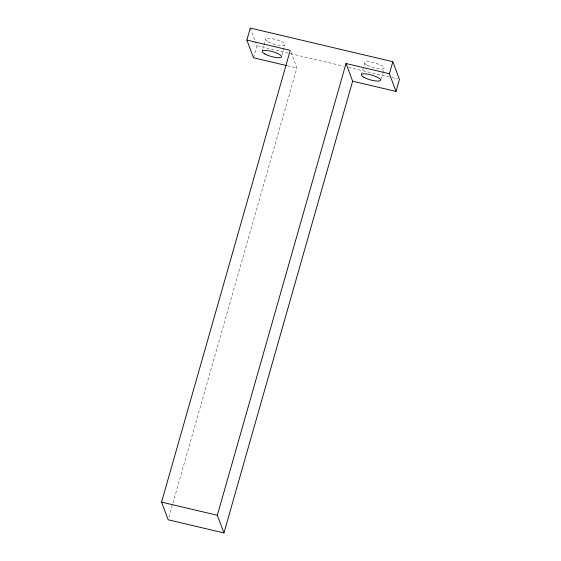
<?xml version="1.0" encoding="UTF-8"?>
<svg xmlns="http://www.w3.org/2000/svg" width="561" height="561" viewBox="0 0 561 561"><rect width="100%" height="100%" fill="white"/><g stroke="black" fill="none" stroke-linecap="round" stroke-linejoin="round"><path stroke-width="0.42" stroke-dasharray="2.81 2.1" d="M253.495 57.769L256.924 45.722L255.423 41.703M262.218 51.374L263.817 45.75M264.049 44.95L265.648 39.326M281.98 55.132L284.96 44.691M168.896 517.249L296.867 68.014L291.152 52.748M361.361 74.781L364.79 62.734M380.898 79.346L382.497 73.722M382.728 72.923L384.096 68.098M256.924 45.722L343.451 66.156M348.542 67.355L390.954 77.376M391.802 77.572L397.742 78.975M287.512 65.805L296.867 68.014M250.304 28.05L255.122 40.904M367.315 65.265A10.021 2.489 15.9 0 0 383.661 68.652A10.021 2.489 15.9 0 0 372.364 62.341A10.021 2.489 15.9 0 0 367.315 65.265M268.172 41.858A10.021 2.489 15.9 0 0 284.518 45.238A10.021 2.489 15.9 0 0 273.221 38.926A10.021 2.489 15.9 0 0 268.172 41.858"/><path stroke-width="0.84" d="M286.664 65.602L253.495 57.769L246.875 40.097L250.304 28.05L392.819 61.703L399.439 79.374L396.01 91.422L352.631 81.184L346.018 63.505L389.39 73.75L396.01 91.422M352.631 81.184L223.944 532.95L168.181 519.781L161.561 502.109L290.247 50.343L246.875 40.097M223.944 532.95L217.324 515.279L346.018 63.505M389.39 73.75L392.819 61.703M161.561 502.109L217.324 515.279M363.879 77.313A10.021 2.489 15.9 0 0 380.225 80.693A10.021 2.489 15.9 0 0 368.928 74.389A10.021 2.489 15.9 0 0 363.879 77.313M264.743 53.905A10.021 2.489 15.9 0 0 281.082 57.285A10.021 2.489 15.9 0 0 269.792 50.974A10.021 2.489 15.9 0 0 264.743 53.905"/></g></svg>
